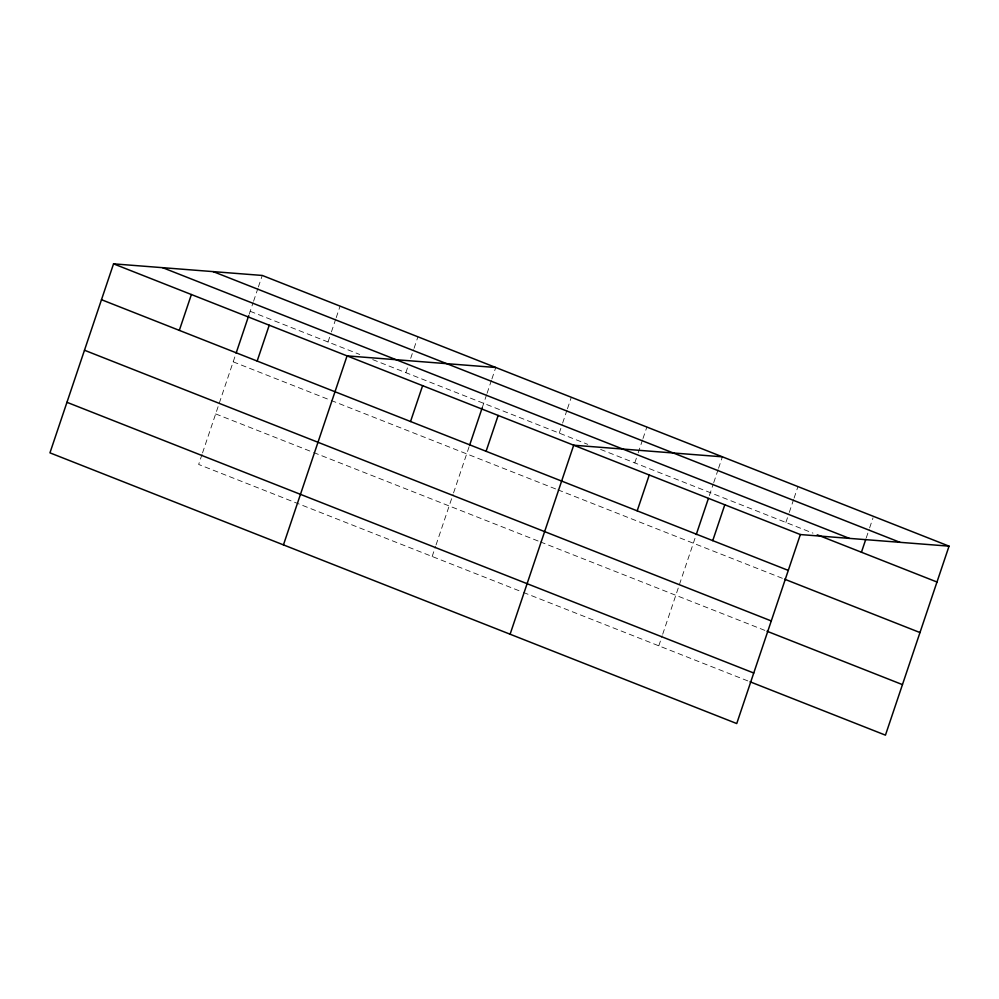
<?xml version="1.0" encoding="UTF-8"?>
<svg xmlns="http://www.w3.org/2000/svg" width="999" height="999" viewBox="0 0 999 999"><rect width="100%" height="100%" fill="white"/><g stroke="black" fill="none" stroke-linecap="round" stroke-linejoin="round"><path stroke-width="0.75" stroke-dasharray="5 3.75" d="M202.048 454.345L198.651 464.448L521.965 591.883M202.535 452.897L235.614 354.62M249.213 314.198L253.084 302.697M253.571 301.261L257.917 288.361M258.391 286.925L262.262 275.449M328.022 341.983L330.919 333.379M331.406 331.943L335.751 319.043M336.226 317.607L340.097 306.131M405.869 372.664L408.279 365.497M410.689 358.329L413.586 349.712M414.073 348.289L417.932 336.813M432.167 556.493L435.564 546.378M436.051 544.942L453.059 494.38M453.546 492.932L469.118 446.665M482.242 407.679L486.6 394.742M487.075 393.306L491.421 380.394M491.908 378.958L495.766 367.495M559.253 433.129L562.137 424.513M562.624 423.089L566.97 410.177M567.457 408.741L571.316 397.265M634.79 462.899L637.687 454.295M638.174 452.859L642.519 439.96M642.994 438.524L646.865 427.048M658.803 645.816L662.2 635.714M662.687 634.265L695.766 536.001M709.365 495.566L713.236 484.078M713.723 482.642L718.069 469.73M718.543 468.294L722.402 456.818M785.888 522.452L788.785 513.848M789.272 512.412L793.606 499.512M794.093 498.076L797.951 486.6M866.258 537.887L869.155 529.283M869.642 527.859L873.026 517.819M250.187 311.301L359.74 354.483M372.714 359.603L587.749 444.355M600.586 449.413L812.974 533.129M233.179 361.838L329.757 399.912M331.193 400.474L556.493 489.273M557.917 489.835L783.141 578.608M215.659 413.911L312.237 451.973M313.674 452.547L538.973 541.346M540.397 541.908L765.609 630.681M523.389 592.444L748.601 681.218"/><path stroke-width="1.5" d="M949.05 546.153L262.262 275.449L113.549 263.848L49.95 452.847L736.738 723.551L800.349 534.552L949.05 546.153L885.451 735.152L750.024 681.78M179.321 330.382L191.396 294.53M236.101 353.184L248.726 315.634M257.155 361.064L269.231 325.212M283.454 544.88L347.065 355.881L495.766 367.495M410.539 421.516L422.614 385.664M469.605 445.217L482.242 407.679M486.088 451.298L498.164 415.447M510.102 634.215L573.701 445.217L722.402 456.818M637.187 510.851L649.25 475M696.253 534.552L708.403 498.451M712.737 540.634L724.799 504.77M861.438 552.235L865.783 539.323M213.187 271.616L899.974 542.332M162.625 267.67L849.425 538.386M817.244 534.815L936.987 582.017M113.549 263.848L800.349 534.552M101.486 299.7L788.286 570.404M784.565 579.17L919.979 632.554M84.478 350.237L771.278 620.941M767.032 631.243L902.447 684.615M66.958 402.31L753.745 673.014"/></g></svg>
